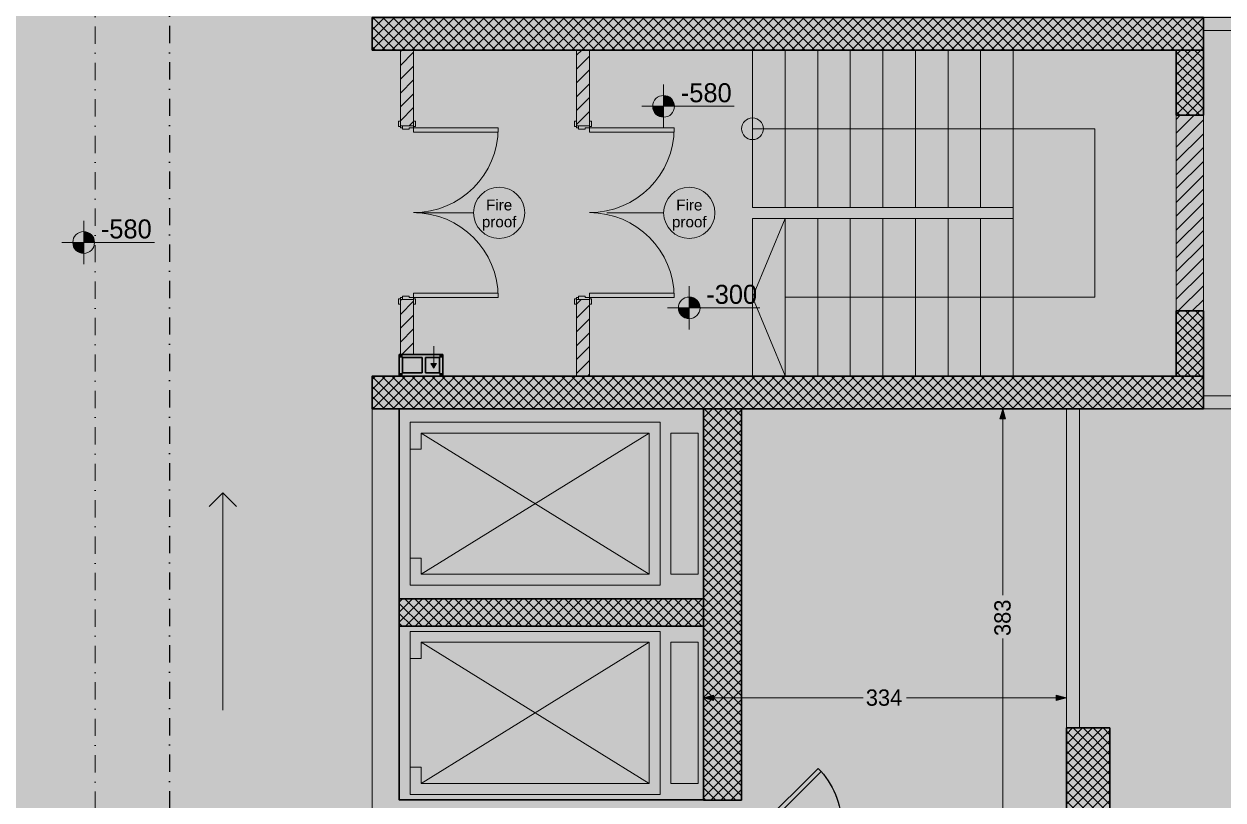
# Model space of a CAD drawing. Header units: millimetres. Extents: x 635850 to 824661, y -5878409 to -5774454.
# Drawn here: x 797150 to 808186, y -5853420 to -5846280 of the extents above; entities that cross this region are included whole.
import ezdxf

# ---------------------------------------------------------------- set-up
doc = ezdxf.new("R2010")
doc.units = ezdxf.units.MM
doc.header["$MEASUREMENT"] = 0
doc.linetypes.add('Dot & Dashed', pattern=[335.138881, 158.75, -88.194444, 0, -88.194437])
for name, color, linetype in [('A - Ndertesa 10 - 2D Drafting', 7, 'Continuous'), ('A - Ndertesa 10 - Dimensionimi Bazik', 7, 'Continuous'), ('A - Ndertesa 10 - Kanalet e ventilimit', 7, 'Continuous'), ('A - Ndertesa 10 - Kuotimi', 7, 'Continuous'), ('A - Ndertesa 10 - Muret', 7, 'Continuous'), ('A - Ndertesa 10 - Pllaka meskatit', 7, 'Continuous'), ('A - Ndertesa 10 - Prerjet', 7, 'Continuous'), ('A - Ndertesa 10 - Shtyllat', 7, 'Continuous'), ('ARCHICAD Door Markers', 7, 'Continuous'), ('ARCHICAD Doors', 7, 'Continuous')]:
    doc.layers.add(name, color=color, linetype=linetype)
for name, color, linetype, lineweight in [('A - Ndertesa 10 - 2D Drafting_Pen_No__101', 252, 'Continuous', 13), ('A - Ndertesa 10 - 2D Drafting_Pen_No__11', 171, 'Continuous', 18), ('A - Ndertesa 10 - 2D Drafting_Pen_No__121', 255, 'Continuous', 0), ('A - Ndertesa 10 - Kanalet e ventilimit_Pen_No__22', 8, 'Continuous', 35), ('A - Ndertesa 10 - Kuotimi_Pen_No__101', 252, 'Continuous', 13), ('A - Ndertesa 10 - Muret_Pen_No__1', 7, 'Continuous', 13), ('A - Ndertesa 10 - Muret_Pen_No__101', 252, 'Continuous', 13), ('A - Ndertesa 10 - Pllaka meskatit_Pen_No__22', 8, 'Continuous', 35), ('A - Ndertesa 10 - Shtyllat_Pen_No__101', 252, 'Continuous', 13), ('A - Ndertesa 10 - Shtyllat_Pen_No__22', 8, 'Continuous', 35), ('ARCHICAD Doors_Pen_No__101', 252, 'Continuous', 13), ('ARCHICAD Doors_Pen_No__42', 8, 'Continuous', 25)]:
    doc.layers.add(name, color=color, linetype=linetype, lineweight=lineweight)
for name, color, linetype, lineweight, true_color in [('A - Ndertesa 10 - 2D Drafting_Pen_No__102', 7, 'Continuous', 13, 0xcccccc), ('A - Ndertesa 10 - 2D Drafting_Pen_No__108', 7, 'Continuous', 13, 0xfd8379), ('A - Ndertesa 10 - Dimensionimi Bazik _Pen_No__102', 7, 'Continuous', 13, 0xcccccc), ('A - Ndertesa 10 - Dimensionimi Bazik _Pen_No__82', 7, 'Continuous', 20, 0xaaaaaa), ('A - Ndertesa 10 - Kanalet e ventilimit_Pen_No__102', 7, 'Continuous', 13, 0xcccccc), ('A - Ndertesa 10 - Muret_Pen_No__102', 7, 'Continuous', 13, 0xcccccc), ('A - Ndertesa 10 - Muret_Pen_No__108', 7, 'Continuous', 13, 0xfd8379), ('A - Ndertesa 10 - Prerjet_Pen_No__48', 7, 'Continuous', 25, 0xa80f02), ('A - Ndertesa 10 -Fill Zone_Pen_No__61', 7, 'Continuous', 20, 0x6a6a6a), ('ARCHICAD Door Markers_Pen_No__112', 7, 'Continuous', 13, 0xd5aaaa), ('ARCHICAD Doors_Pen_No__108', 7, 'Continuous', 13, 0xfd8379)]:
    doc.layers.add(name, color=color, linetype=linetype, lineweight=lineweight, true_color=true_color)
doc.styles.add('GENERATED_STYLE_1', font='GOTHIC.TTF')
doc.styles.add('GENERATED_STYLE_2', font='arial.ttf')
doc.dimstyles.new('GENERATED_STYLE__1', dxfattribs={"dimtxt": 150, "dimasz": 91.78744, "dimexe": 0.18, "dimexo": 0.0625, "dimgap": 0, "dimtad": 0, "dimdec": 0, "dimlfac": 0.1, "dimzin": 0, "dimdsep": 46, "dimtxsty": 'GENERATED_STYLE_1', "dimblk": 'ARROWHEAD_5', "dimblk1": 'ARROWHEAD_5', "dimblk2": 'ARROWHEAD_5', "dimcen": 0.09, "dimse1": 1, "dimse2": 1, "dimclrd": 256, "dimclre": 256, "dimclrt": 256, "dimadec": 0, "dimazin": 0, "dimtfac": 1, "dimtdec": 4, "dimtmove": 0, "dimatfit": 3, "dimfxl": 0, "dimtolj": 1, "dimtzin": 0, "dimarcsym": 0})
doc.dimstyles.new('GENERATED_STYLE__2', dxfattribs={"dimtxt": 150, "dimasz": 91.78744, "dimexe": 0.18, "dimexo": 0.0625, "dimgap": 0, "dimtad": 0, "dimtih": 1, "dimtoh": 1, "dimdec": 0, "dimlfac": 0.1, "dimzin": 0, "dimdsep": 46, "dimtxsty": 'GENERATED_STYLE_1', "dimblk": 'ARROWHEAD_5', "dimblk1": 'ARROWHEAD_5', "dimblk2": 'ARROWHEAD_5', "dimcen": 0.09, "dimse1": 1, "dimse2": 1, "dimclrd": 256, "dimclre": 256, "dimclrt": 256, "dimadec": 0, "dimazin": 0, "dimtfac": 1, "dimtdec": 4, "dimtmove": 0, "dimatfit": 3, "dimfxl": 0, "dimtolj": 1, "dimtzin": 0, "dimarcsym": 0})
pattern_1 = [(45, (664183.82, -5827429.525), (-63.63961, 63.63961), [])]
pattern_2 = [(45, (664183.82, -5827429.525), (-45.96194, 45.96194), []), (135, (664183.82, -5827429.525), (45.96194, 45.96194), [])]

# ---------------------------------------------------------------- blocks, each defined once
blk = doc.blocks.new('Slab_6', base_point=(787904, -5828249))
at = {"layer": 'A - Ndertesa 10 - Pllaka meskatit_Pen_No__22', "color": 8, "linetype": 'Continuous', "lineweight": 35, "flags": 128}
for points in [[(803404, -5851570), (800604, -5851570), (800604, -5849820), (803404, -5849820)], [(803404, -5851820), (800604, -5851820), (800604, -5853420), (803404, -5853420)]]:
    blk.add_lwpolyline(points, close=True, dxfattribs=at)
blk = doc.blocks.new('Wall_326', base_point=(806864, -5849768))
at = {"layer": 'A - Ndertesa 10 - Muret_Pen_No__102', "linetype": 'Continuous', "lineweight": 0, "true_color": 0xcccccc}
blk.add_hatch(color=254, dxfattribs=at).paths.add_polyline_path([(806864, -5849820), (806744, -5849820), (806744, -5852757), (806864, -5852757)])
at = {"layer": 'A - Ndertesa 10 - Muret_Pen_No__101', "color": 252, "linetype": 'Continuous', "lineweight": 13, "flags": 128}
for points in [[(806744, -5849820), (806744, -5852757)], [(806864, -5852757), (806864, -5849820)]]:
    blk.add_lwpolyline(points, dxfattribs=at)
blk = doc.blocks.new('Door 25_4')
at = {"layer": 'ARCHICAD Doors_Pen_No__101', "color": 252, "linetype": 'Continuous', "lineweight": 13}
for p, q in [((-400, 0), (-437, 0)), ((-400, 0), (-437, 0)), ((-400, 0), (-400, -115)), ((-400, 0), (-400, -115)), ((400, 0), (400, -115)), ((400, 0), (400, -115)), ((400, 0), (437, 0)), ((400, 0), (437, 0)), ((-400, -120), (-437, -120)), ((-400, -120), (-437, -120)), ((-400, -115), (-400, -120)), ((-400, -115), (-400, -120)), ((400, -115), (400, -120)), ((400, -115), (400, -120)), ((400, -120), (437, -120)), ((400, -120), (437, -120))]:
    blk.add_line(p, q, dxfattribs=at)
at = {"layer": 'ARCHICAD Doors_Pen_No__42', "color": 8, "linetype": 'Continuous', "lineweight": 25}
for p, q in [((-182, 498), (-154, 526)), ((344, -28), (-182, 498)), ((-154, 526), (372, 0)), ((-437, 0), (-437, 19)), ((-437, 19), (-387, 19)), ((-387, 0), (-437, 0)), ((-372, 0), (-400, 0)), ((-400, 0), (-400, -115)), ((-387, 19), (-387, 0)), ((-372, -40), (-372, 0)), ((372, 0), (344, -28)), ((400, 0), (372, 0)), ((372, 0), (372, -40)), ((387, 19), (437, 19)), ((387, 0), (387, 19)), ((437, 0), (387, 0)), ((400, -115), (400, 0)), ((437, 19), (437, 0)), ((-360, -40), (-372, -40)), ((-360, -115), (-360, -40)), ((372, -40), (360, -40)), ((360, -40), (360, -115)), ((-437, -139), (-437, -120)), ((-437, -120), (-387, -120)), ((-387, -139), (-437, -139)), ((-400, -120), (-400, -115)), ((-400, -115), (-375, -115)), ((-400, -115), (-360, -115)), ((-375, -120), (-400, -120)), ((-387, -120), (-387, -139)), ((-375, -115), (-375, -120)), ((360, -115), (400, -115)), ((375, -120), (375, -115)), ((375, -115), (400, -115)), ((400, -120), (375, -120)), ((387, -120), (437, -120)), ((387, -139), (387, -120)), ((437, -139), (387, -139)), ((400, -115), (400, -120)), ((437, -120), (437, -139))]:
    blk.add_line(p, q, dxfattribs=at)
blk.add_arc((372, 0), 744, 135, 180, dxfattribs=at)
blk = doc.blocks.new('D Marker 25_12')
at = {"layer": 'ARCHICAD Door Markers_Pen_No__112', "color": 9, "lineweight": 13, "true_color": 0xd5aaaa, "char_height": 110, "attachment_point": 7, "rotation": 270, "style": 'GENERATED_STYLE_1'}
for s, insert in [('\\A1;{\\pql;\\pt0;\\fCentury Gothic|b0|i0|c0|p34;215\\fCentury Gothic|b0|i0|c0|p34;\\A1{\\H.66x;\\S^  ;}\\fCentury Gothic|b0|i0|c0|p34;\\fCentury Gothic|b0|i0|c0|p34;}', (-168, 6)), ('\\A1;{\\pql;\\pt0;\\fCentury Gothic|b0|i0|c0|p34;80\\fCentury Gothic|b0|i0|c0|p34;\\A1{\\H.66x;\\S^  ;}\\fCentury Gothic|b0|i0|c0|p34;\\fCentury Gothic|b0|i0|c0|p34;}', (52, 6))]:
    blk.add_mtext(s, dxfattribs=dict(at, insert=insert))
blk = doc.blocks.new('Wall_328', base_point=(813536, -5846220))
at = {"layer": 'A - Ndertesa 10 - Muret_Pen_No__102', "linetype": 'Continuous', "lineweight": 0, "true_color": 0xcccccc}
for points in [[(808005, -5846220), (807104, -5846220), (807104, -5846220)], [(808005, -5846220), (808005, -5846340), (810763, -5846340), (810763, -5846220)], [(811563, -5846220), (811563, -5846340), (813194, -5846340), (813194, -5846220)]]:
    blk.add_hatch(color=254, dxfattribs=at).paths.add_polyline_path(points)
at = {"layer": 'A - Ndertesa 10 - Muret_Pen_No__101', "color": 252, "linetype": 'Continuous', "lineweight": 13}
for p, q in [((810763, -5846220), (810726, -5846220)), ((810763, -5846225), (810763, -5846220)), ((810763, -5846340), (810763, -5846225)), ((811563, -5846220), (811600, -5846220)), ((811563, -5846225), (811563, -5846220)), ((811563, -5846340), (811563, -5846225)), ((810763, -5846340), (810726, -5846340)), ((811563, -5846340), (811600, -5846340))]:
    blk.add_line(p, q, dxfattribs=at)
at = {"layer": 'A - Ndertesa 10 - Muret_Pen_No__101', "color": 252, "linetype": 'Continuous', "lineweight": 13, "flags": 128}
for points in [[(807885, -5846220), (807104, -5846220)], [(810763, -5846220), (808005, -5846220)], [(813194, -5846220), (811563, -5846220)], [(808005, -5846340), (810543, -5846340)], [(810663, -5846340), (810763, -5846340)], [(811563, -5846340), (813194, -5846340)]]:
    blk.add_lwpolyline(points, dxfattribs=at)
at = {"layer": 'ARCHICAD Door Markers', "color": 161, "lineweight": 25, "true_color": 0x40a5ff, "rotation": 180}
blk.add_blockref('D Marker 25_12', (811163, -5846340), dxfattribs=at)
at = {"layer": 'ARCHICAD Doors', "color": 7, "linetype": 'Continuous', "lineweight": 13, "zscale": 1000, "rotation": 180}
blk.add_blockref('Door 25_4', (811163, -5846340), dxfattribs=at)
blk = doc.blocks.new('Wall_329', base_point=(808004, -5849820))
at = {"layer": 'A - Ndertesa 10 - Muret_Pen_No__102', "linetype": 'Continuous', "lineweight": 0, "true_color": 0xcccccc}
blk.add_hatch(color=254, dxfattribs=at).paths.add_polyline_path([(809121, -5849700), (808005, -5849700), (808005, -5849820), (809121, -5849820)])
at = {"layer": 'A - Ndertesa 10 - Muret_Pen_No__101', "color": 252, "linetype": 'Continuous', "lineweight": 13, "flags": 128}
for points in [[(809121, -5849700), (808005, -5849700)], [(808004, -5849820), (809121, -5849820)]]:
    blk.add_lwpolyline(points, dxfattribs=at)
blk = doc.blocks.new('Wall_354', base_point=(808005, -5848932))
at = {"layer": 'A - Ndertesa 10 - Muret_Pen_No__102', "linetype": 'Continuous', "lineweight": 13, "true_color": 0xcccccc}
h = blk.add_hatch(dxfattribs=at)
h.set_pattern_fill('Masonry_Block', color=254, style=0, pattern_type=2)
h.set_pattern_definition(pattern_1)
h.paths.add_polyline_path([(807755, -5847120), (807755, -5848920), (808005, -5848920), (808005, -5847120)])
at = {"layer": 'A - Ndertesa 10 - Muret_Pen_No__101', "color": 252, "linetype": 'Continuous', "lineweight": 13, "flags": 128}
for points in [[(807755, -5847119), (807755, -5848920)], [(808005, -5848920), (808005, -5847120)]]:
    blk.add_lwpolyline(points, dxfattribs=at)
blk = doc.blocks.new('Door 25_5')
at = {"layer": 'ARCHICAD Doors_Pen_No__101', "color": 252, "linetype": 'Continuous', "lineweight": 13}
for p, q in [((-400, 5), (-437, 5)), ((-400, 5), (-437, 5)), ((-400, 0), (-400, 5)), ((-400, 0), (-400, 5)), ((-400, -115), (-400, 0)), ((-400, -115), (-400, 0)), ((400, 0), (400, 5)), ((400, 0), (400, 5)), ((400, 5), (437, 5)), ((400, 5), (437, 5)), ((400, -115), (400, 0)), ((400, -115), (400, 0)), ((-400, -115), (-437, -115)), ((-400, -115), (-437, -115)), ((400, -115), (437, -115)), ((400, -115), (437, -115))]:
    blk.add_line(p, q, dxfattribs=at)
at = {"layer": 'ARCHICAD Doors_Pen_No__42', "color": 8, "linetype": 'Continuous', "lineweight": 25}
for p, q in [((-182, 498), (-154, 526)), ((344, -28), (-182, 498)), ((-154, 526), (372, 0)), ((-387, 24), (-437, 24)), ((-437, 24), (-437, 5)), ((-437, 5), (-387, 5)), ((-375, 5), (-400, 5)), ((-400, 5), (-400, 0)), ((-400, 0), (-375, 0)), ((-372, 0), (-400, 0)), ((-400, 0), (-400, -115)), ((-387, 5), (-387, 24)), ((-375, 0), (-375, 5)), ((-372, -40), (-372, 0)), ((372, 0), (344, -28)), ((400, 0), (372, 0)), ((372, 0), (372, -40)), ((400, 5), (375, 5)), ((375, 5), (375, 0)), ((375, 0), (400, 0)), ((437, 24), (387, 24)), ((387, 24), (387, 5)), ((387, 5), (437, 5)), ((400, 0), (400, 5)), ((400, -115), (400, 0)), ((437, 5), (437, 24)), ((-360, -40), (-372, -40)), ((-360, -115), (-360, -40)), ((372, -40), (360, -40)), ((360, -40), (360, -115)), ((-387, -115), (-437, -115)), ((-437, -115), (-437, -134)), ((-437, -134), (-387, -134)), ((-400, -115), (-360, -115)), ((-387, -134), (-387, -115)), ((360, -115), (400, -115)), ((437, -115), (387, -115)), ((387, -115), (387, -134)), ((387, -134), (437, -134)), ((437, -134), (437, -115))]:
    blk.add_line(p, q, dxfattribs=at)
blk.add_arc((372, 0), 744, 135, 180, dxfattribs=at)
blk = doc.blocks.new('D Marker 25_14')
at = {"layer": 'ARCHICAD Door Markers_Pen_No__112', "color": 9, "lineweight": 13, "true_color": 0xd5aaaa, "char_height": 110, "attachment_point": 7, "rotation": 270, "style": 'GENERATED_STYLE_1'}
for s, insert in [('\\A1;{\\pql;\\pt0;\\fCentury Gothic|b0|i0|c0|p34;215\\fCentury Gothic|b0|i0|c0|p34;\\A1{\\H.66x;\\S^  ;}\\fCentury Gothic|b0|i0|c0|p34;\\fCentury Gothic|b0|i0|c0|p34;}', (-168, 132)), ('\\A1;{\\pql;\\pt0;\\fCentury Gothic|b0|i0|c0|p34;80\\fCentury Gothic|b0|i0|c0|p34;\\A1{\\H.66x;\\S^  ;}\\fCentury Gothic|b0|i0|c0|p34;\\fCentury Gothic|b0|i0|c0|p34;}', (52, 46))]:
    blk.add_mtext(s, dxfattribs=dict(at, insert=insert))
blk = doc.blocks.new('Wall_361', base_point=(806744, -5853770))
at = {"layer": 'A - Ndertesa 10 - Muret_Pen_No__102', "linetype": 'Continuous', "lineweight": 0, "true_color": 0xcccccc}
for points in [[(803754, -5853770), (803904, -5853770), (803904, -5853650), (803754, -5853650)], [(804704, -5853770), (806744, -5853770), (806744, -5853650), (804704, -5853650)]]:
    blk.add_hatch(color=254, dxfattribs=at).paths.add_polyline_path(points)
at = {"layer": 'A - Ndertesa 10 - Muret_Pen_No__101', "color": 252, "linetype": 'Continuous', "lineweight": 13}
for p, q in [((803904, -5853650), (803867, -5853650)), ((803904, -5853655), (803904, -5853650)), ((803904, -5853770), (803904, -5853655)), ((804704, -5853650), (804741, -5853650)), ((804704, -5853655), (804704, -5853650)), ((804704, -5853770), (804704, -5853655)), ((803904, -5853770), (803867, -5853770)), ((804704, -5853770), (804741, -5853770))]:
    blk.add_line(p, q, dxfattribs=at)
at = {"layer": 'A - Ndertesa 10 - Muret_Pen_No__101', "color": 252, "linetype": 'Continuous', "lineweight": 13, "flags": 128}
for points in [[(803904, -5853650), (803754, -5853650)], [(806744, -5853650), (804704, -5853650)], [(803754, -5853770), (803904, -5853770)], [(804704, -5853770), (805703, -5853770)], [(805823, -5853770), (806744, -5853770)]]:
    blk.add_lwpolyline(points, dxfattribs=at)
at = {"layer": 'ARCHICAD Door Markers', "color": 161, "lineweight": 25, "true_color": 0x40a5ff, "rotation": 180}
blk.add_blockref('D Marker 25_14', (804304, -5853770), dxfattribs=at)
at = {"layer": 'ARCHICAD Doors', "color": 7, "linetype": 'Continuous', "lineweight": 13, "xscale": -1, "zscale": 1000}
blk.add_blockref('Door 25_5', (804304, -5853655), dxfattribs=at)
blk = doc.blocks.new('Wall_374', base_point=(800604, -5849520))
at = {"layer": 'A - Ndertesa 10 - Kanalet e ventilimit_Pen_No__102', "linetype": 'Continuous', "lineweight": 0, "true_color": 0xcccccc}
for points in [[(800604, -5849320), (800634, -5849350), (800634, -5849320)], [(800604, -5849350), (800634, -5849350), (800604, -5849320)], [(800604, -5849350), (800604, -5849490), (800634, -5849490), (800634, -5849350)], [(800604, -5849520), (800634, -5849520), (800634, -5849490)], [(800634, -5849490), (800604, -5849490), (800604, -5849520)]]:
    blk.add_hatch(color=254, dxfattribs=at).paths.add_polyline_path(points)
at = {"layer": 'A - Ndertesa 10 - Kanalet e ventilimit_Pen_No__22', "color": 8, "linetype": 'Continuous', "lineweight": 35, "flags": 128}
for points in [[(800604, -5849320), (800634, -5849320)], [(800604, -5849320), (800604, -5849520)], [(800634, -5849490), (800634, -5849350)]]:
    blk.add_lwpolyline(points, dxfattribs=at)
blk = doc.blocks.new('Wall_375', base_point=(800604, -5849320))
at = {"layer": 'A - Ndertesa 10 - Kanalet e ventilimit_Pen_No__102', "linetype": 'Continuous', "lineweight": 0, "true_color": 0xcccccc}
for points in [[(800974, -5849320), (800634, -5849320), (800634, -5849350), (800974, -5849350)], [(800974, -5849350), (801004, -5849350), (801004, -5849320)], [(800974, -5849320), (800974, -5849350), (801004, -5849320)]]:
    blk.add_hatch(color=254, dxfattribs=at).paths.add_polyline_path(points)
at = {"layer": 'A - Ndertesa 10 - Kanalet e ventilimit_Pen_No__22', "color": 8, "linetype": 'Continuous', "lineweight": 35, "flags": 128}
for points in [[(801004, -5849320), (800634, -5849320)], [(801004, -5849320), (801004, -5849350)], [(800634, -5849350), (800814, -5849350)], [(800844, -5849350), (800974, -5849350)]]:
    blk.add_lwpolyline(points, dxfattribs=at)
blk = doc.blocks.new('Wall_376', base_point=(800844, -5849520))
at = {"layer": 'A - Ndertesa 10 - Kanalet e ventilimit_Pen_No__102', "linetype": 'Continuous', "lineweight": 0, "true_color": 0xcccccc}
blk.add_hatch(color=254, dxfattribs=at).paths.add_polyline_path([(800844, -5849490), (800844, -5849350), (800814, -5849350), (800814, -5849490)])
at = {"layer": 'A - Ndertesa 10 - Kanalet e ventilimit_Pen_No__22', "color": 8, "linetype": 'Continuous', "lineweight": 35, "flags": 128}
for points in [[(800814, -5849350), (800814, -5849490)], [(800844, -5849490), (800844, -5849350)]]:
    blk.add_lwpolyline(points, dxfattribs=at)
blk = doc.blocks.new('Wall_377', base_point=(801004, -5849520))
at = {"layer": 'A - Ndertesa 10 - Kanalet e ventilimit_Pen_No__102', "linetype": 'Continuous', "lineweight": 0, "true_color": 0xcccccc}
for points in [[(800634, -5849520), (800974, -5849520), (800974, -5849490), (800634, -5849490)], [(801004, -5849490), (800974, -5849490), (801004, -5849520), (801004, -5849520)], [(800974, -5849490), (800974, -5849520), (801004, -5849520)]]:
    blk.add_hatch(color=254, dxfattribs=at).paths.add_polyline_path(points)
at = {"layer": 'A - Ndertesa 10 - Kanalet e ventilimit_Pen_No__22', "color": 8, "linetype": 'Continuous', "lineweight": 35, "flags": 128}
for points in [[(800814, -5849490), (800634, -5849490)], [(800974, -5849490), (800844, -5849490)], [(801004, -5849520), (801004, -5849490)]]:
    blk.add_lwpolyline(points, dxfattribs=at)
blk = doc.blocks.new('Wall_378', base_point=(801004, -5849520))
at = {"layer": 'A - Ndertesa 10 - Kanalet e ventilimit_Pen_No__102', "linetype": 'Continuous', "lineweight": 0, "true_color": 0xcccccc}
blk.add_hatch(color=254, dxfattribs=at).paths.add_polyline_path([(800974, -5849350), (800974, -5849490), (801004, -5849490), (801004, -5849350)])
at = {"layer": 'A - Ndertesa 10 - Kanalet e ventilimit_Pen_No__22', "color": 8, "linetype": 'Continuous', "lineweight": 35, "flags": 128}
for points in [[(800974, -5849350), (800974, -5849490)], [(801004, -5849490), (801004, -5849350)]]:
    blk.add_lwpolyline(points, dxfattribs=at)
blk = doc.blocks.new('Column_373', base_point=(807880, -5849220))
at = {"layer": 'A - Ndertesa 10 - Shtyllat_Pen_No__101', "linetype": 'Continuous', "lineweight": 13}
h = blk.add_hatch(dxfattribs=at)
h.set_pattern_fill('Concrete_Block', color=252, style=0, pattern_type=2)
h.set_pattern_definition(pattern_2)
h.paths.add_polyline_path([(808005, -5849520), (808005, -5848920), (807755, -5848920), (807755, -5849520)])
at = {"layer": 'A - Ndertesa 10 - Shtyllat_Pen_No__22', "color": 8, "linetype": 'Continuous', "lineweight": 35, "flags": 128}
blk.add_lwpolyline([(808005, -5849520), (808005, -5848920), (807755, -5848920), (807755, -5849520)], close=True, dxfattribs=at)
blk = doc.blocks.new('Column_403', base_point=(807880, -5846820))
at = {"layer": 'A - Ndertesa 10 - Shtyllat_Pen_No__101', "linetype": 'Continuous', "lineweight": 13}
h = blk.add_hatch(dxfattribs=at)
h.set_pattern_fill('Concrete_Block', color=252, style=0, pattern_type=2)
h.set_pattern_definition(pattern_2)
h.paths.add_polyline_path([(808005, -5847120), (808005, -5846520), (807755, -5846520), (807755, -5847120)])
at = {"layer": 'A - Ndertesa 10 - Shtyllat_Pen_No__22', "color": 8, "linetype": 'Continuous', "lineweight": 35, "flags": 128}
blk.add_lwpolyline([(808005, -5847120), (808005, -5846520), (807755, -5846520), (807755, -5847120)], close=True, dxfattribs=at)
blk = doc.blocks.new('Column_404', base_point=(806944, -5853557))
at = {"layer": 'A - Ndertesa 10 - Shtyllat_Pen_No__101', "linetype": 'Continuous', "lineweight": 13}
h = blk.add_hatch(dxfattribs=at)
h.set_pattern_fill('Concrete_Block', color=252, style=0, pattern_type=2)
h.set_pattern_definition(pattern_2)
h.paths.add_polyline_path([(807144, -5852757), (806744, -5852757), (806744, -5854357), (807144, -5854357)])
at = {"layer": 'A - Ndertesa 10 - Shtyllat_Pen_No__22', "color": 8, "linetype": 'Continuous', "lineweight": 35, "flags": 128}
blk.add_lwpolyline([(807144, -5852757), (806744, -5852757), (806744, -5854357), (807144, -5854357)], close=True, dxfattribs=at)
blk = doc.blocks.new('Polyline_41', base_point=(798980, -5850595))
at = {"layer": 'A - Ndertesa 10 - 2D Drafting_Pen_No__102', "color": 254, "linetype": 'Continuous', "lineweight": 13, "true_color": 0xcccccc}
for q in [(798855, -5850720), (799105, -5850720)]:
    blk.add_line((798980, -5850595), q, dxfattribs=at)
at = {"layer": 'A - Ndertesa 10 - 2D Drafting_Pen_No__102', "color": 254, "linetype": 'Continuous', "lineweight": 13, "true_color": 0xcccccc, "flags": 128}
blk.add_lwpolyline([(798980, -5850595), (798980, -5852595)], dxfattribs=at)
blk = doc.blocks.new('Polyline_50', base_point=(800921, -5849445))
at = {"layer": 'A - Ndertesa 10 - 2D Drafting_Pen_No__101', "linetype": 'Continuous', "lineweight": 13}
blk.add_hatch(color=252, dxfattribs=at).paths.add_polyline_path([(800921, -5849445), (800946, -5849402), (800896, -5849402)])
at = {"layer": 'A - Ndertesa 10 - 2D Drafting_Pen_No__101', "color": 252, "linetype": 'Continuous', "lineweight": 13}
for p, q in [((800896, -5849402), (800946, -5849402)), ((800921, -5849445), (800896, -5849402)), ((800921, -5849445), (800946, -5849402))]:
    blk.add_line(p, q, dxfattribs=at)
at = {"layer": 'A - Ndertesa 10 - 2D Drafting_Pen_No__101', "color": 252, "linetype": 'Continuous', "lineweight": 13, "flags": 128}
blk.add_lwpolyline([(800921, -5849402), (800921, -5849245)], dxfattribs=at)
blk = doc.blocks.new('*D1780', base_point=(664184, -5827430))
at = {"layer": 'A - Ndertesa 10 - Dimensionimi Bazik _Pen_No__102', "linetype": 'Continuous', "lineweight": 13, "true_color": 0xcccccc}
for points in [[(803404, -5852480), (803497, -5852505), (803497, -5852455)], [(806744, -5852480), (806651, -5852455), (806651, -5852505)]]:
    blk.add_hatch(color=254, dxfattribs=at).paths.add_polyline_path(points)
at = {"layer": 'A - Ndertesa 10 - Dimensionimi Bazik _Pen_No__102', "color": 254, "linetype": 'Continuous', "lineweight": 13, "true_color": 0xcccccc}
for p, q in [((803404, -5852480), (803497, -5852455)), ((803404, -5852480), (803497, -5852505)), ((803497, -5852455), (803497, -5852505)), ((803497, -5852480), (804874, -5852480)), ((805274, -5852480), (806651, -5852480)), ((806651, -5852505), (806651, -5852455)), ((806744, -5852480), (806651, -5852455)), ((806744, -5852480), (806651, -5852505))]:
    blk.add_line(p, q, dxfattribs=at)
at = {"layer": 'A - Ndertesa 10 - Dimensionimi Bazik _Pen_No__82', "color": 253, "lineweight": 20, "true_color": 0xaaaaaa, "insert": (804898, -5852555), "char_height": 150, "attachment_point": 7, "style": 'GENERATED_STYLE_1'}
blk.add_mtext('\\A1;{\\pql;\\fCentury Gothic|b0|i0|c0|p34;334}', dxfattribs=at)
blk = doc.blocks.new('ARROWHEAD_5')
at = {"linetype": 'Continuous', "lineweight": 0}
blk.add_hatch(color=0, dxfattribs=at).paths.add_polyline_path([(-1, 0.2679), (0, 0), (-1, -0.2679)])
at = {"color": 0, "linetype": 'Continuous', "lineweight": 0}
blk.add_line((0, 0), (-1, 0), dxfattribs=at)
blk = doc.blocks.new('*D1781', base_point=(664184, -5827430))
at = {"layer": 'A - Ndertesa 10 - Dimensionimi Bazik _Pen_No__102', "linetype": 'Continuous', "lineweight": 13, "true_color": 0xcccccc}
for points in [[(806158, -5849820), (806133, -5849913), (806183, -5849913)], [(806158, -5853650), (806183, -5853557), (806133, -5853557)]]:
    blk.add_hatch(color=254, dxfattribs=at).paths.add_polyline_path(points)
at = {"layer": 'A - Ndertesa 10 - Dimensionimi Bazik _Pen_No__102', "color": 254, "linetype": 'Continuous', "lineweight": 13, "true_color": 0xcccccc}
for p, q in [((806158, -5849820), (806133, -5849913)), ((806158, -5849820), (806183, -5849913)), ((806183, -5849913), (806133, -5849913)), ((806158, -5851535), (806158, -5849913)), ((806158, -5853557), (806158, -5851935)), ((806133, -5853557), (806183, -5853557)), ((806158, -5853650), (806133, -5853557)), ((806158, -5853650), (806183, -5853557))]:
    blk.add_line(p, q, dxfattribs=at)
at = {"layer": 'A - Ndertesa 10 - Dimensionimi Bazik _Pen_No__82', "color": 253, "lineweight": 20, "true_color": 0xaaaaaa, "insert": (806233, -5851911), "char_height": 150, "attachment_point": 7, "rotation": 90, "style": 'GENERATED_STYLE_1'}
blk.add_mtext('\\A1;{\\pql;\\fCentury Gothic|b0|i0|c0|p34;383}', dxfattribs=at)
blk = doc.blocks.new('Level Dimension_29', base_point=(797699, -5848291))
at = {"layer": 'A - Ndertesa 10 - Kuotimi_Pen_No__101', "linetype": 'Continuous', "lineweight": 13}
for points in [[(797699, -5848291), (797799, -5848291), (797792, -5848252), (797770, -5848220), (797738, -5848198), (797699, -5848191)], [(797699, -5848291), (797599, -5848291), (797607, -5848329), (797629, -5848361), (797661, -5848383), (797699, -5848391)]]:
    blk.add_hatch(color=252, dxfattribs=at).paths.add_polyline_path(points)
at = {"layer": 'A - Ndertesa 10 - Kuotimi_Pen_No__101', "color": 252, "linetype": 'Continuous', "lineweight": 13}
for p, q in [((797699, -5848491), (797699, -5848091)), ((797499, -5848291), (798350, -5848291))]:
    blk.add_line(p, q, dxfattribs=at)
blk.add_circle((797699, -5848291), 100, dxfattribs=at)
at = {"layer": 'A - Ndertesa 10 - Kuotimi_Pen_No__101', "color": 252, "lineweight": 13, "insert": (797857, -5848256), "char_height": 175, "attachment_point": 7, "style": 'GENERATED_STYLE_1'}
blk.add_mtext('\\A1;{\\pql;\\fCentury Gothic|b0|i0|c0|p34;-580}', dxfattribs=at)
blk = doc.blocks.new('Level Dimension_33', base_point=(803037, -5847038))
at = {"layer": 'A - Ndertesa 10 - Kuotimi_Pen_No__101', "linetype": 'Continuous', "lineweight": 13}
for points in [[(803037, -5847038), (803137, -5847038), (803130, -5847000), (803108, -5846967), (803075, -5846945), (803037, -5846938)], [(803037, -5847038), (802937, -5847038), (802945, -5847076), (802966, -5847109), (802999, -5847130), (803037, -5847138)]]:
    blk.add_hatch(color=252, dxfattribs=at).paths.add_polyline_path(points)
at = {"layer": 'A - Ndertesa 10 - Kuotimi_Pen_No__101', "color": 252, "linetype": 'Continuous', "lineweight": 13}
for p, q in [((803037, -5847238), (803037, -5846838)), ((802837, -5847038), (803687, -5847038))]:
    blk.add_line(p, q, dxfattribs=at)
blk.add_circle((803037, -5847038), 100, dxfattribs=at)
at = {"layer": 'A - Ndertesa 10 - Kuotimi_Pen_No__101', "color": 252, "lineweight": 13, "insert": (803195, -5847003), "char_height": 175, "attachment_point": 7, "style": 'GENERATED_STYLE_1'}
blk.add_mtext('\\A1;{\\pql;\\fCentury Gothic|b0|i0|c0|p34;-580}', dxfattribs=at)
blk = doc.blocks.new('Level Dimension_34', base_point=(803273, -5848892))
at = {"layer": 'A - Ndertesa 10 - Kuotimi_Pen_No__101', "linetype": 'Continuous', "lineweight": 13}
for points in [[(803273, -5848892), (803373, -5848892), (803365, -5848854), (803343, -5848822), (803311, -5848800), (803273, -5848792)], [(803273, -5848892), (803173, -5848892), (803180, -5848931), (803202, -5848963), (803234, -5848985), (803273, -5848992)]]:
    blk.add_hatch(color=252, dxfattribs=at).paths.add_polyline_path(points)
at = {"layer": 'A - Ndertesa 10 - Kuotimi_Pen_No__101', "color": 252, "linetype": 'Continuous', "lineweight": 13}
for p, q in [((803273, -5849092), (803273, -5848692)), ((803073, -5848892), (803923, -5848892))]:
    blk.add_line(p, q, dxfattribs=at)
blk.add_circle((803273, -5848892), 100, dxfattribs=at)
at = {"layer": 'A - Ndertesa 10 - Kuotimi_Pen_No__101', "color": 252, "lineweight": 13, "insert": (803430, -5848857), "char_height": 175, "attachment_point": 7, "style": 'GENERATED_STYLE_1'}
blk.add_mtext('\\A1;{\\pql;\\fCentury Gothic|b0|i0|c0|p34;-300}', dxfattribs=at)
blk = doc.blocks.new('Cutting Plane_5', base_point=(798490, -5827039))
at = {"layer": 'A - Ndertesa 10 - Prerjet_Pen_No__48', "color": 14, "linetype": 'Dot & Dashed', "lineweight": 25, "true_color": 0xa80f02}
blk.add_line((798490, -5827189), (798490, -5876406), dxfattribs=at)
blk = doc.blocks.new('Metal Double Door 25_3')
at = {"layer": 'ARCHICAD Doors_Pen_No__108', "color": 11, "linetype": 'Continuous', "lineweight": 13, "true_color": 0xfd8379}
for p, q in [((-780, 780), (-780, 0)), ((-740, 780), (-780, 780)), ((-740, 0), (-740, 780)), ((740, 0), (740, 780)), ((740, 780), (780, 780)), ((780, 780), (780, 0)), ((-843, 0), (-843, 19)), ((-843, 19), (-793, 19)), ((-793, 0), (-843, 0)), ((-800, 0), (-843, 0)), ((-800, 0), (-843, 0)), ((-780, 0), (-800, 0)), ((-800, 0), (-800, -100)), ((-800, 0), (-800, -100)), ((-800, 0), (-800, -100)), ((-793, 19), (-793, 0)), ((-780, -40), (-780, 0)), ((-780, 0), (-740, 0)), ((780, 0), (740, 0)), ((800, 0), (780, 0)), ((780, 0), (780, -40)), ((793, 19), (843, 19)), ((793, 0), (793, 19)), ((843, 0), (793, 0)), ((800, -100), (800, 0)), ((800, 0), (800, -100)), ((800, 0), (800, -100)), ((800, 0), (843, 0)), ((800, 0), (843, 0)), ((843, 19), (843, 0)), ((-800, -120), (-800, -100)), ((-800, -100), (-781, -100)), ((-800, -100), (-768, -100)), ((-800, -100), (-800, -120)), ((-800, -100), (-800, -120)), ((-781, -100), (-781, -120)), ((-768, -40), (-780, -40)), ((-768, -100), (-768, -40)), ((780, -40), (768, -40)), ((768, -40), (768, -100)), ((768, -100), (800, -100)), ((781, -120), (781, -100)), ((781, -100), (800, -100)), ((800, -100), (800, -120)), ((800, -100), (800, -120)), ((800, -100), (800, -120)), ((-843, -139), (-843, -120)), ((-843, -120), (-793, -120)), ((-800, -120), (-843, -120)), ((-800, -120), (-843, -120)), ((-793, -139), (-843, -139)), ((-781, -120), (-800, -120)), ((-793, -120), (-793, -139)), ((800, -120), (781, -120)), ((793, -120), (843, -120)), ((793, -139), (793, -120)), ((843, -139), (793, -139)), ((800, -120), (843, -120)), ((800, -120), (843, -120)), ((843, -120), (843, -139))]:
    blk.add_line(p, q, dxfattribs=at)
for centre, start, end in [((-780, 0), 0, 90), ((780, 0), 90, 180)]:
    blk.add_arc(centre, 780, start, end, dxfattribs=at)
blk = doc.blocks.new('Wall_438', base_point=(800615, -5846519))
at = {"layer": 'A - Ndertesa 10 - Muret_Pen_No__108', "linetype": 'Continuous', "lineweight": 13, "true_color": 0xfd8379}
h = blk.add_hatch(dxfattribs=at)
h.set_pattern_fill('Masonry_Block', color=11, style=0, pattern_type=2)
h.set_pattern_definition(pattern_1)
h.paths.add_polyline_path([(800615, -5846520), (800615, -5847216), (800735, -5847216), (800735, -5846520)])
h = blk.add_hatch(dxfattribs=at)
h.set_pattern_fill('Masonry_Block', color=11, style=0, pattern_type=2)
h.set_pattern_definition(pattern_1)
h.paths.add_polyline_path([(800615, -5848816), (800615, -5849319), (800735, -5849319), (800735, -5848816)])
at = {"layer": 'A - Ndertesa 10 - Muret_Pen_No__1', "color": 7, "linetype": 'Continuous', "lineweight": 13}
for p, q in [((800615, -5847216), (800615, -5847173)), ((800635, -5847216), (800615, -5847216)), ((800735, -5847216), (800635, -5847216)), ((800735, -5847216), (800735, -5847173)), ((800615, -5848816), (800615, -5848859)), ((800635, -5848816), (800615, -5848816)), ((800735, -5848816), (800635, -5848816)), ((800735, -5848816), (800735, -5848859))]:
    blk.add_line(p, q, dxfattribs=at)
at = {"layer": 'A - Ndertesa 10 - Muret_Pen_No__1', "color": 7, "linetype": 'Continuous', "lineweight": 13, "flags": 128}
for points in [[(800615, -5846519), (800615, -5847216)], [(800735, -5847216), (800735, -5846520)], [(800615, -5848816), (800615, -5849319)], [(800735, -5849319), (800735, -5848816)], [(800615, -5849319), (800735, -5849319)]]:
    blk.add_lwpolyline(points, dxfattribs=at)
at = {"layer": 'ARCHICAD Doors_Pen_No__108', "color": 11, "linetype": 'Continuous', "lineweight": 13, "true_color": 0xfd8379, "xscale": -1, "zscale": 1000, "rotation": 270.0000825464589}
blk.add_blockref('Metal Double Door 25_3', (800735, -5848016), dxfattribs=at)
blk = doc.blocks.new('Wall_439', base_point=(802235, -5846519))
at = {"layer": 'A - Ndertesa 10 - Muret_Pen_No__108', "linetype": 'Continuous', "lineweight": 13, "true_color": 0xfd8379}
h = blk.add_hatch(dxfattribs=at)
h.set_pattern_fill('Masonry_Block', color=11, style=0, pattern_type=2)
h.set_pattern_definition(pattern_1)
h.paths.add_polyline_path([(802235, -5847216), (802355, -5847216), (802355, -5846520), (802235, -5846520)])
h = blk.add_hatch(dxfattribs=at)
h.set_pattern_fill('Masonry_Block', color=11, style=0, pattern_type=2)
h.set_pattern_definition(pattern_1)
h.paths.add_polyline_path([(802235, -5849520), (802355, -5849520), (802355, -5848816), (802235, -5848816)])
at = {"layer": 'A - Ndertesa 10 - Muret_Pen_No__1', "color": 7, "linetype": 'Continuous', "lineweight": 13}
for p, q in [((802235, -5847216), (802235, -5847173)), ((802255, -5847216), (802235, -5847216)), ((802355, -5847216), (802255, -5847216)), ((802355, -5847216), (802355, -5847173)), ((802235, -5848816), (802235, -5848859)), ((802255, -5848816), (802235, -5848816)), ((802355, -5848816), (802255, -5848816)), ((802355, -5848816), (802355, -5848859))]:
    blk.add_line(p, q, dxfattribs=at)
at = {"layer": 'A - Ndertesa 10 - Muret_Pen_No__1', "color": 7, "linetype": 'Continuous', "lineweight": 13, "flags": 128}
for points in [[(802235, -5846519), (802235, -5847216)], [(802355, -5847216), (802355, -5846520)], [(802235, -5848816), (802235, -5849520)], [(802355, -5849520), (802355, -5848816)]]:
    blk.add_lwpolyline(points, dxfattribs=at)
at = {"layer": 'ARCHICAD Doors_Pen_No__108', "color": 11, "linetype": 'Continuous', "lineweight": 13, "true_color": 0xfd8379, "xscale": -0.9999999999999997, "zscale": 1000, "rotation": 269.999842848545}
blk.add_blockref('Metal Double Door 25_3', (802355, -5848016), dxfattribs=at)
blk = doc.blocks.new('Column_551', base_point=(802004, -5851695))
at = {"layer": 'A - Ndertesa 10 - Shtyllat_Pen_No__101', "linetype": 'Continuous', "lineweight": 13}
h = blk.add_hatch(dxfattribs=at)
h.set_pattern_fill('Concrete_Block', color=252, style=0, pattern_type=2)
h.set_pattern_definition(pattern_2)
h.paths.add_polyline_path([(803404, -5851820), (803404, -5851570), (800604, -5851570), (800604, -5851820)])
at = {"layer": 'A - Ndertesa 10 - Shtyllat_Pen_No__22', "color": 8, "linetype": 'Continuous', "lineweight": 35, "flags": 128}
blk.add_lwpolyline([(803404, -5851820), (803404, -5851570), (800604, -5851570), (800604, -5851820)], close=True, dxfattribs=at)
blk = doc.blocks.new('Column_552', base_point=(803579, -5851620))
at = {"layer": 'A - Ndertesa 10 - Shtyllat_Pen_No__101', "linetype": 'Continuous', "lineweight": 13}
h = blk.add_hatch(dxfattribs=at)
h.set_pattern_fill('Concrete_Block', color=252, style=0, pattern_type=2)
h.set_pattern_definition(pattern_2)
h.paths.add_polyline_path([(803754, -5853420), (803754, -5849820), (803404, -5849820), (803404, -5853420)])
at = {"layer": 'A - Ndertesa 10 - Shtyllat_Pen_No__22', "color": 8, "linetype": 'Continuous', "lineweight": 35, "flags": 128}
blk.add_lwpolyline([(803754, -5853420), (803754, -5849820), (803404, -5849820), (803404, -5853420)], close=True, dxfattribs=at)
blk = doc.blocks.new('Column_553', base_point=(804180, -5849670))
at = {"layer": 'A - Ndertesa 10 - Shtyllat_Pen_No__101', "linetype": 'Continuous', "lineweight": 13}
h = blk.add_hatch(dxfattribs=at)
h.set_pattern_fill('Concrete_Block', color=252, style=0, pattern_type=2)
h.set_pattern_definition(pattern_2)
h.paths.add_polyline_path([(808005, -5849820), (808005, -5849520), (800355, -5849520), (800355, -5849820)])
at = {"layer": 'A - Ndertesa 10 - Shtyllat_Pen_No__22', "color": 8, "linetype": 'Continuous', "lineweight": 35, "flags": 128}
blk.add_lwpolyline([(808005, -5849820), (808005, -5849520), (800355, -5849520), (800355, -5849820)], close=True, dxfattribs=at)
blk = doc.blocks.new('Column_554', base_point=(804180, -5846370))
at = {"layer": 'A - Ndertesa 10 - Shtyllat_Pen_No__101', "linetype": 'Continuous', "lineweight": 13}
h = blk.add_hatch(dxfattribs=at)
h.set_pattern_fill('Concrete_Block', color=252, style=0, pattern_type=2)
h.set_pattern_definition(pattern_2)
h.paths.add_polyline_path([(808005, -5846520), (808005, -5846220), (800355, -5846220), (800355, -5846520)])
at = {"layer": 'A - Ndertesa 10 - Shtyllat_Pen_No__22', "color": 8, "linetype": 'Continuous', "lineweight": 35, "flags": 128}
blk.add_lwpolyline([(808005, -5846520), (808005, -5846220), (800355, -5846220), (800355, -5846520)], close=True, dxfattribs=at)

msp = doc.modelspace()

# ---------------------------------------------------------------- hatches: boundary and pattern name
at = {"layer": 'A - Ndertesa 10 - 2D Drafting_Pen_No__101', "linetype": 'Continuous', "lineweight": 0, "true_color": 0xe5e5e5}
for points in [[(803104.2, -5851343.6), (803104.2, -5850043.6), (803354.2, -5850043.6), (803354.2, -5851343.6)], [(803104.2, -5853268.6), (803104.2, -5851968.6), (803354.2, -5851968.6), (803354.2, -5853268.6)]]:
    msp.add_hatch(color=254, dxfattribs=at).paths.add_polyline_path(points)
at = {"layer": 'A - Ndertesa 10 - 2D Drafting_Pen_No__121', "linetype": 'Continuous', "lineweight": 0, "true_color": 0x3f3f3f}
msp.add_hatch(color=250, dxfattribs=at).paths.add_polyline_path([(787904.2, -5876559.4), (821083.7, -5876559.4), (819178.7, -5831123.2, 0.4019928), (816181.3, -5828248.9), (787904.2, -5828248.9)])
at = {"layer": 'A - Ndertesa 10 -Fill Zone_Pen_No__61', "linetype": 'Continuous', "lineweight": 0, "true_color": 0xb4b4b4}
for points in [[(800634.2, -5849350.3), (800634.2, -5849490.3), (800814.2, -5849490.3), (800666.5, -5849445.5)], [(800844.2, -5849350.3), (800844.2, -5849490.3), (800974.2, -5849490.3), (800876.5, -5849445.5)]]:
    msp.add_hatch(color=253, dxfattribs=at).paths.add_polyline_path(points)

# ---------------------------------------------------------------- linework, layer by layer
at = {"layer": 'A - Ndertesa 10 - 2D Drafting_Pen_No__101', "color": 252, "linetype": 'Continuous', "lineweight": 13, "flags": 128}
for points in [[(800704.2, -5851443.6), (800704.2, -5849943.6), (803004.2, -5849943.6), (803004.2, -5851443.6)], [(803104.2, -5851343.6), (803104.2, -5850043.6), (803354.2, -5850043.6), (803354.2, -5851343.6)], [(800704.2, -5853368.6), (800704.2, -5851868.6), (803004.2, -5851868.6), (803004.2, -5853368.6)], [(803104.2, -5853268.6), (803104.2, -5851968.6), (803354.2, -5851968.6), (803354.2, -5853268.6)]]:
    msp.add_lwpolyline(points, close=True, dxfattribs=at)
for points in [[(800804.2, -5850193.6), (800804.2, -5850043.6), (802904.2, -5850043.6), (802904.2, -5851343.6), (800804.2, -5851343.6), (800804.2, -5851193.6)], [(800804.2, -5851343.6), (802904.2, -5850043.6)], [(800804.2, -5850043.6), (802904.2, -5851343.6)], [(800804.2, -5850193.6), (800704.2, -5850193.6)], [(800804.2, -5851193.6), (800704.2, -5851193.6)], [(800804.2, -5852118.6), (800804.2, -5851968.6), (802904.2, -5851968.6), (802904.2, -5853268.6), (800804.2, -5853268.6), (800804.2, -5853118.6)], [(800804.2, -5853268.6), (802904.2, -5851968.6)], [(800804.2, -5851968.6), (802904.2, -5853268.6)], [(800804.2, -5852118.6), (800704.2, -5852118.6)], [(800804.2, -5853118.6), (800704.2, -5853118.6)]]:
    msp.add_lwpolyline(points, dxfattribs=at)
at = {"layer": 'A - Ndertesa 10 - 2D Drafting_Pen_No__102', "color": 254, "linetype": 'Dot & Dashed', "lineweight": 13, "true_color": 0xcccccc, "flags": 128}
msp.add_lwpolyline([(797804.2, -5870934), (797804.2, -5840569.3, -0.4908006), (799304.2, -5839069.3), (814236.9, -5839069.3)], format="xyb", dxfattribs=at)
at = {"layer": 'A - Ndertesa 10 - 2D Drafting_Pen_No__102', "color": 254, "linetype": 'Continuous', "lineweight": 13, "true_color": 0xcccccc, "flags": 128}
msp.add_lwpolyline([(800354.2, -5853770.2), (800354.2, -5849520.3)], dxfattribs=at)
at = {"layer": 'A - Ndertesa 10 - 2D Drafting_Pen_No__108', "color": 11, "linetype": 'Continuous', "lineweight": 13, "true_color": 0xfd8379, "flags": 128}
for points in [[(801287.5, -5848017.4), (800763.3, -5848017.4)], [(803037.5, -5848017.9), (802513.3, -5848017.9)]]:
    msp.add_lwpolyline(points, dxfattribs=at)
at = {"layer": 'A - Ndertesa 10 - 2D Drafting_Pen_No__108', "color": 11, "linetype": 'Continuous', "lineweight": 13, "true_color": 0xfd8379}
for centre in [(801523.4, -5848017.4), (803273.4, -5848017.9)]:
    msp.add_circle(centre, 235.9, dxfattribs=at)
at = {"layer": 'A - Ndertesa 10 - 2D Drafting_Pen_No__11', "color": 171, "linetype": 'Continuous', "lineweight": 18, "flags": 128}
for points in [[(803855, -5846518.5), (803855, -5847968.5), (804155, -5847968.5)], [(804155, -5846518.5), (804155, -5847968.5), (804455, -5847968.5)], [(804455, -5846518.5), (804455, -5847968.5), (804755, -5847968.5)], [(804755, -5846518.5), (804755, -5847968.5), (805055, -5847968.5)], [(805055, -5846518.5), (805055, -5847968.5), (805355, -5847968.5)], [(805355, -5846518.5), (805355, -5847968.5), (805655, -5847968.5)], [(805655, -5846518.5), (805655, -5847968.5), (805955, -5847968.5)], [(805955, -5846518.5), (805955, -5847968.5), (806255, -5847968.5)], [(806255, -5846518.5), (806255, -5849518.5)], [(803855, -5847243.5), (807005, -5847243.5), (807005, -5848793.5), (804155, -5848793.5), (804155, -5849518.5), (803855, -5848793.5), (804155, -5848068.5)], [(803855, -5849518.5), (803855, -5848068.5), (804155, -5848068.5)], [(804155, -5849518.5), (804155, -5848068.5), (804455, -5848068.5)], [(804455, -5849518.5), (804455, -5848068.5), (804755, -5848068.5)], [(804755, -5849518.5), (804755, -5848068.5), (805055, -5848068.5)], [(805055, -5849518.5), (805055, -5848068.5), (805355, -5848068.5)], [(805355, -5849518.5), (805355, -5848068.5), (805655, -5848068.5)], [(805655, -5849518.5), (805655, -5848068.5), (805955, -5848068.5)], [(805955, -5849518.5), (805955, -5848068.5), (806255, -5848068.5)]]:
    msp.add_lwpolyline(points, dxfattribs=at)
at = {"layer": 'A - Ndertesa 10 - 2D Drafting_Pen_No__11', "color": 171, "linetype": 'Continuous', "lineweight": 18}
msp.add_circle((803855, -5847243.5), 100, dxfattribs=at)

# ---------------------------------------------------------------- block references
at = {"layer": 'A - Ndertesa 10 - 2D Drafting', "color": 252, "linetype": 'Continuous', "lineweight": 13}
msp.add_blockref('Polyline_50', (800920.7, -5849445.5), dxfattribs=at)
at = {"layer": 'A - Ndertesa 10 - 2D Drafting', "color": 254, "linetype": 'Continuous', "lineweight": 13, "true_color": 0xcccccc}
msp.add_blockref('Polyline_41', (798980.2, -5850594.7), dxfattribs=at)
at = {"layer": 'A - Ndertesa 10 - Kanalet e ventilimit', "color": 8, "lineweight": 35}
for name, p in [('Wall_374', (800604.2, -5849520.3)), ('Wall_375', (800604.2, -5849320.3)), ('Wall_376', (800844.2, -5849520.3)), ('Wall_378', (801004.2, -5849520.3)), ('Wall_377', (801004.2, -5849520.3))]:
    msp.add_blockref(name, p, dxfattribs=at)
at = {"layer": 'A - Ndertesa 10 - Kuotimi', "color": 252, "lineweight": 13}
for name, p in [('Level Dimension_33', (803037.1, -5847037.8)), ('Level Dimension_29', (797699.3, -5848290.7)), ('Level Dimension_34', (803272.6, -5848892.3))]:
    msp.add_blockref(name, p, dxfattribs=at)
at = {"layer": 'A - Ndertesa 10 - Muret', "color": 252, "lineweight": 13}
for name, p in [('Wall_328', (813535.6, -5846220.1)), ('Wall_354', (808005, -5848932.5)), ('Wall_329', (808004.2, -5849820.1)), ('Wall_326', (806864.2, -5849768.5)), ('Wall_361', (806744.2, -5853770.2))]:
    msp.add_blockref(name, p, dxfattribs=at)
at = {"layer": 'A - Ndertesa 10 - Muret', "color": 7, "lineweight": 13}
for name, p in [('Wall_438', (800615, -5846519)), ('Wall_439', (802235, -5846519))]:
    msp.add_blockref(name, p, dxfattribs=at)
at = {"layer": 'A - Ndertesa 10 - Pllaka meskatit', "color": 8, "linetype": 'Continuous', "lineweight": 35}
msp.add_blockref('Slab_6', (787904.2, -5828248.9), dxfattribs=at)
at = {"layer": 'A - Ndertesa 10 - Prerjet', "color": 14, "lineweight": 25, "true_color": 0xa80f02}
msp.add_blockref('Cutting Plane_5', (798489.8, -5827038.9), dxfattribs=at)
at = {"layer": 'A - Ndertesa 10 - Shtyllat', "color": 8, "lineweight": 35}
for name, p in [('Column_554', (804180, -5846370.2)), ('Column_403', (807880, -5846820.1)), ('Column_373', (807880, -5849220.1)), ('Column_553', (804180, -5849670.2)), ('Column_552', (803579.2, -5851620.2)), ('Column_551', (802004.2, -5851695.2)), ('Column_404', (806944.2, -5853557))]:
    msp.add_blockref(name, p, dxfattribs=at)

# ---------------------------------------------------------------- texts
at = {"layer": 'A - Ndertesa 10 - 2D Drafting_Pen_No__108', "color": 11, "linetype": 'Continuous', "lineweight": 13, "true_color": 0xfd8379, "char_height": 100, "attachment_point": 8, "rotation": 359.99543, "line_spacing_factor": 0.9307, "style": 'GENERATED_STYLE_2'}
for insert in [(801523.4, -5848180.6), (803273.4, -5848181.1)]:
    msp.add_mtext('\\A1;{\\pqc;\\fArial|b0|i0|c0|p34;Fire\\P\\pqc;\\fArial|b0|i0|c0|p34;proof}', dxfattribs=dict(at, insert=insert))

# ---------------------------------------------------------------- dimensions: what is measured, and where the dimension line sits
at = {"layer": 'A - Ndertesa 10 - Dimensionimi Bazik', "color": 254, "linetype": 'Continuous', "lineweight": 13, "true_color": 0xcccccc}
dim = msp.add_linear_dim(base=(806158.5, -5849820.1), p1=(805224.2, -5853650.2), p2=(808004.2, -5849820.1), angle=90, dimstyle='GENERATED_STYLE__1', dxfattribs=at)
dim.commit()
dim.dimension.update_dxf_attribs({"geometry": '*D1781', "text_midpoint": (806158.5, -5851739.4), "dimtype": 160, "text_rotation": 90})
dim = msp.add_linear_dim(base=(806744.2, -5852480.4), p1=(803404.2, -5853420.2), p2=(806744.2, -5851658.5), dimstyle='GENERATED_STYLE__2', dxfattribs=at)
dim.commit()
dim.dimension.update_dxf_attribs({"geometry": '*D1780', "text_midpoint": (805070, -5852480.4), "dimtype": 160})

doc.saveas('drawing.dxf')
